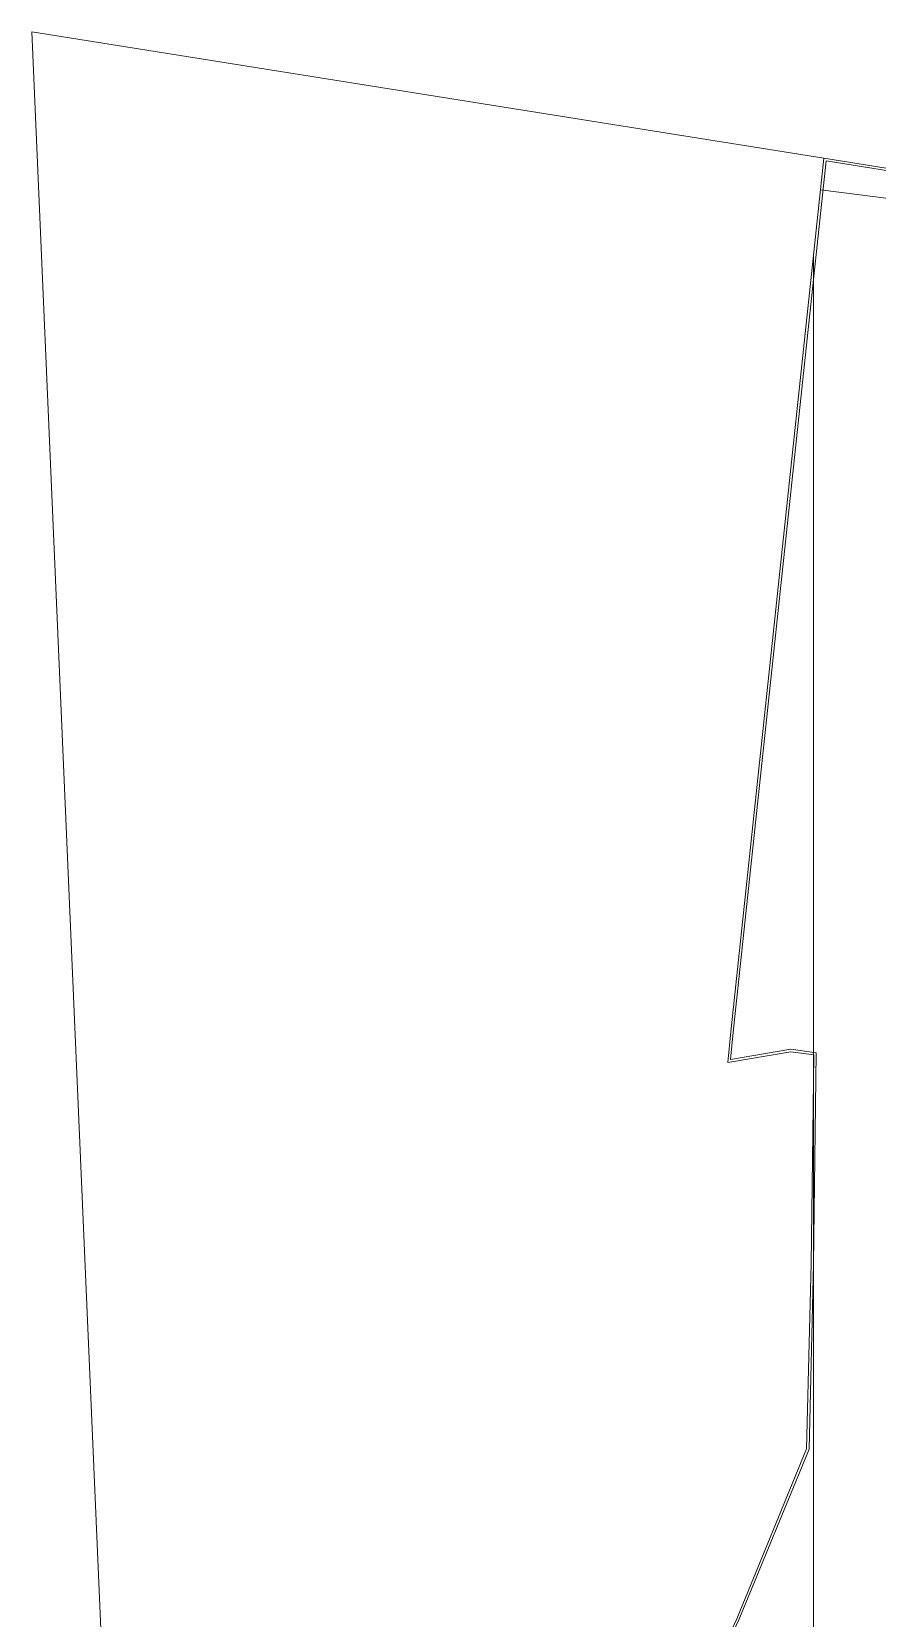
# Model space of a CAD drawing. Header units: metres. Extents: x 5205117 to 5948571, y 646915 to 1143748.
# Drawn here: x 5205117 to 5287007, y 968665 to 1122350 of the extents above; entities that cross this region are included whole.
import ezdxf

# ---------------------------------------------------------------- set-up
doc = ezdxf.new("R2010")
doc.units = ezdxf.units.M
doc.header["$MEASUREMENT"] = 0
doc.linetypes.add('CONTINOUS', pattern=[0])
for name, color, linetype, lineweight in [('A-Plot', 7, 'CONTINOUS', 5), ('PLOT', 7, 'Continuous', 5), ('road', 7, 'Continuous', 9)]:
    doc.layers.add(name, color=color, linetype=linetype, lineweight=lineweight)

msp = doc.modelspace()

# ---------------------------------------------------------------- linework, layer by layer
at = {"layer": 'A-Plot'}
for points in [[(5408411.6, 1096412.9), (5385093.3, 1095027.1), (5375505.6, 1095063.9), (5281844.6, 1110110.7), (5272837.5, 1025475.7), (5272526.4, 1022505.9), (5278635.7, 1023546.7), (5280847.9, 1023234.6), (5280594.1, 1002999.5), (5280168.7, 985082.5), (5273404.2, 968616.5), (5268236.8, 957658.9), (5262936.1, 946418.9), (5260771.7, 941208.7), (5252673.1, 921713.7), (5242923, 896771.5), (5239760.9, 886121.1), (5216164.7, 886121.1), (5215349.6, 886240.5), (5216581.5, 864439.1)], [(5408428.8, 1096183.5), (5385099.7, 1094797.1), (5375486.8, 1094834), (5282047.7, 1109845.1), (5273066.3, 1025451.5), (5272786.7, 1022783.6), (5278632.4, 1023779.4), (5281080.4, 1023434), (5280824.1, 1002995.3), (5280397.6, 985034.5), (5273614.7, 968523.6), (5268444.8, 957560.8), (5263146.5, 946325.7), (5260984.1, 941120.5), (5252886.4, 921627.7), (5243140.8, 896696.8), (5239932.5, 885891.1), (5216147.9, 885891.1), (5215595.1, 885972.1), (5216811.1, 864452.3)]]:
    msp.add_lwpolyline(points, dxfattribs=at)
at = {"layer": 'PLOT', "ltscale": 0.5}
for p, q in [((5205117, 1122349.9), (5281843.6, 1110114.9)), ((5215348.5, 886244.8), (5205117, 1122349.9))]:
    msp.add_line(p, q, dxfattribs=at)
at = {"layer": 'road', "ltscale": 0.5}
msp.add_lwpolyline([(5522687.1, 1093580.4), (5387204.9, 1093580.4), (5281514.1, 1107019.2)], dxfattribs=at)
msp.add_lwpolyline([(5280846.9, 1100749.3), (5280846.9, 891125.3, -0.41421356), (5275846.9, 886125.3), (5239759.8, 886125.3)], format="xyb", dxfattribs=at)

doc.saveas('drawing.dxf')
